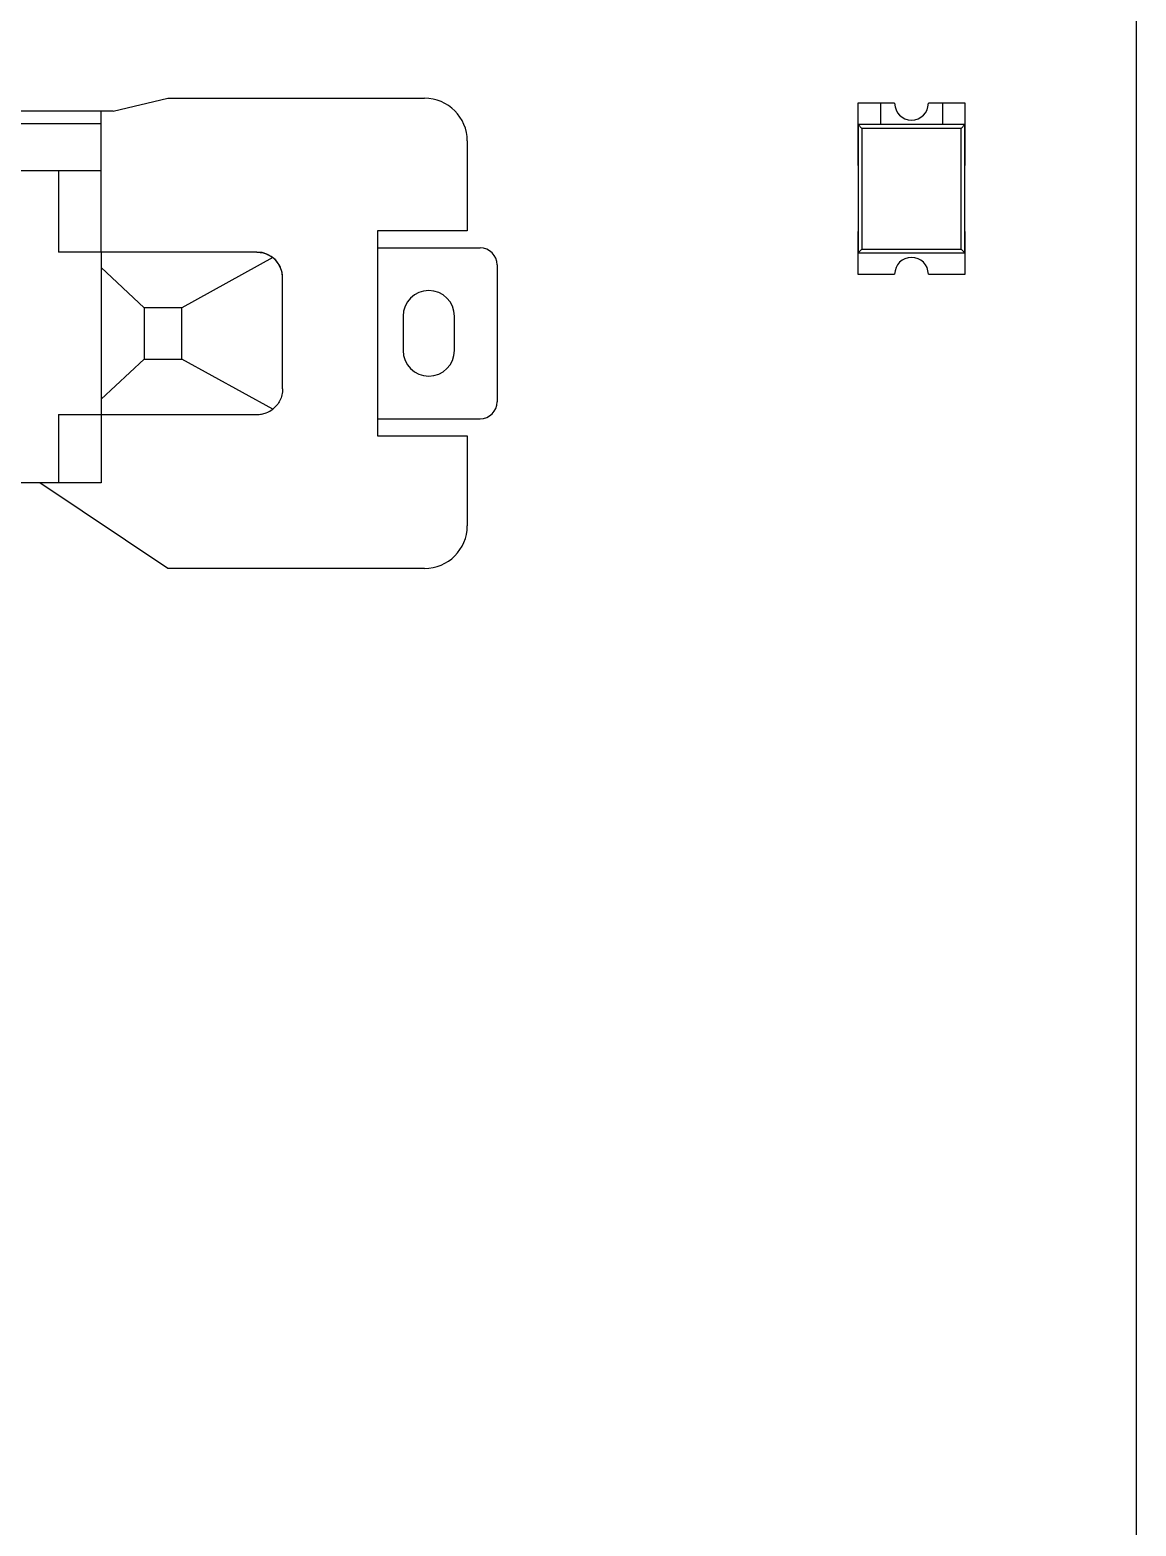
# Model space of a CAD drawing. Header units: millimetres. Extents: x -98.2 to -8.2, y 5.1 to 75.1.
# Drawn here: x -21.1 to -8.17, y 22.62 to 40.12 of the extents above; entities that cross this region are included whole.
import ezdxf

# ---------------------------------------------------------------- set-up
doc = ezdxf.new("R2010")
doc.units = ezdxf.units.MM

msp = doc.modelspace()

# ---------------------------------------------------------------- linework, layer by layer
at = {"color": 7, "linetype": 'Continuous', "lineweight": 25}
for p, q in [((-8.169, 72.123), (-8.169, 8.123)), ((-20.132, 39.174), (-19.49, 39.324)), ((-19.49, 39.324), (-16.49, 39.324)), ((-11.421, 39.265), (-11.421, 38.538)), ((-10.992, 39.265), (-11.421, 39.265)), ((-11.42, 39.266), (-11.42, 39.265)), ((-10.995, 39.266), (-11.42, 39.266)), ((-11.156, 39.265), (-11.156, 39.016)), ((-10.169, 39.265), (-10.598, 39.265)), ((-10.17, 39.266), (-10.595, 39.266)), ((-10.434, 39.265), (-10.434, 39.016)), ((-10.17, 39.265), (-10.17, 39.266)), ((-10.169, 38.538), (-10.169, 39.265)), ((-20.132, 39.174), (-56.597, 39.174)), ((-20.27, 39.024), (-20.27, 39.174)), ((-20.27, 39.024), (-56.46, 39.024)), ((-20.27, 38.474), (-20.27, 39.024)), ((-11.376, 38.972), (-11.42, 39.016)), ((-11.42, 39.016), (-11.42, 37.516)), ((-10.17, 39.016), (-11.42, 39.016)), ((-11.376, 38.972), (-11.376, 37.56)), ((-10.214, 38.972), (-11.376, 38.972)), ((-10.214, 38.972), (-10.17, 39.016)), ((-10.214, 37.56), (-10.214, 38.972)), ((-10.17, 37.516), (-10.17, 39.016)), ((-15.99, 38.824), (-15.99, 37.774)), ((-11.421, 38.538), (-11.42, 38.538)), ((-10.169, 38.538), (-10.17, 38.538)), ((-20.27, 38.474), (-21.515, 38.474)), ((-20.77, 38.474), (-20.77, 37.524)), ((-20.27, 37.524), (-20.27, 38.474)), ((-15.99, 37.774), (-17.04, 37.774)), ((-17.04, 37.774), (-17.04, 35.374)), ((-11.42, 37.767), (-11.421, 37.767)), ((-11.421, 37.767), (-11.421, 37.267)), ((-10.169, 37.767), (-10.17, 37.767)), ((-10.169, 37.267), (-10.169, 37.767)), ((-18.45, 37.524), (-20.77, 37.524)), ((-20.27, 37.524), (-20.27, 34.824)), ((-18.265, 37.46), (-19.33, 36.874)), ((-17.04, 37.574), (-15.84, 37.574)), ((-11.376, 37.56), (-11.42, 37.516)), ((-11.42, 37.516), (-10.17, 37.516)), ((-11.376, 37.56), (-10.214, 37.56)), ((-10.214, 37.56), (-10.17, 37.516)), ((-19.77, 36.874), (-20.27, 37.343)), ((-15.64, 37.374), (-15.64, 35.774)), ((-18.15, 35.924), (-18.15, 37.224)), ((-11.421, 37.267), (-10.992, 37.267)), ((-11.42, 37.267), (-11.42, 37.266)), ((-11.42, 37.266), (-10.995, 37.266)), ((-10.598, 37.267), (-10.169, 37.267)), ((-10.595, 37.266), (-10.17, 37.266)), ((-10.17, 37.266), (-10.17, 37.267)), ((-19.33, 36.874), (-19.77, 36.874)), ((-19.77, 36.874), (-19.77, 36.274)), ((-19.33, 36.274), (-19.33, 36.874)), ((-16.74, 36.774), (-16.74, 36.374)), ((-16.14, 36.374), (-16.14, 36.774)), ((-20.27, 35.805), (-19.77, 36.274)), ((-19.77, 36.274), (-19.33, 36.274)), ((-18.265, 35.688), (-19.33, 36.274)), ((-20.77, 35.624), (-18.45, 35.624)), ((-20.77, 35.624), (-20.77, 34.824)), ((-17.04, 35.574), (-15.84, 35.574)), ((-17.04, 35.374), (-15.99, 35.374)), ((-15.99, 35.374), (-15.99, 34.324)), ((-20.27, 34.824), (-40.665, 34.824)), ((-19.49, 33.824), (-20.99, 34.824)), ((-16.49, 33.824), (-19.49, 33.824))]:
    msp.add_line(p, q, dxfattribs=at)
for centre, radius, start, end in [((-16.49, 38.824), 0.5, 0, 90), ((-16.49, 38.824), 0.5, 0, 90), ((-10.795, 39.266), 0.197, 180.2908, 359.7092), ((-18.45, 37.224), 0.3, 0, 90), ((-15.84, 37.374), 0.2, 0, 90), ((-15.84, 37.374), 0.2, 0, 90), ((-10.795, 37.266), 0.197, 0.2908, 179.7092), ((-16.44, 36.774), 0.3, 0, 180), ((-16.44, 36.374), 0.3, 180, 0), ((-16.44, 36.374), 0.3, 180, 0), ((-15.84, 35.774), 0.2, 270, 0), ((-16.49, 34.324), 0.5, 270, 0)]:
    msp.add_arc(centre, radius, start, end, dxfattribs=at)
for points, knots in [([(-18.45, 37.524), (-18.433, 37.523), (-18.399, 37.522), (-18.35, 37.508), (-18.303, 37.488), (-18.278, 37.47), (-18.265, 37.46)], [0, 0, 0, 0, 0.205702, 0.432861, 0.694708, 1, 1, 1, 1]), ([(-18.15, 37.224), (-18.151, 37.248), (-18.155, 37.298), (-18.181, 37.364), (-18.218, 37.42), (-18.249, 37.447), (-18.265, 37.46)], [0, 0, 0, 0, 0.239687, 0.492554, 0.73655, 1, 1, 1, 1]), ([(-18.15, 35.924), (-18.151, 35.9), (-18.155, 35.852), (-18.18, 35.787), (-18.217, 35.73), (-18.248, 35.702), (-18.265, 35.688)], [0, 0, 0, 0, 0.233478, 0.484598, 0.724738, 1, 1, 1, 1]), ([(-18.45, 35.624), (-18.431, 35.625), (-18.392, 35.627), (-18.323, 35.648), (-18.288, 35.672), (-18.265, 35.688)], [0, 0, 0, 0, 0.2334947, 0.4899846, 1, 1, 1, 1])]:
    msp.add_open_spline(points, degree=3, knots=knots, dxfattribs=at)

doc.saveas('drawing.dxf')
